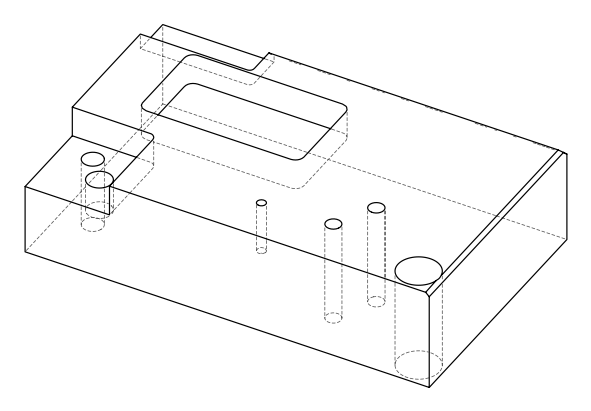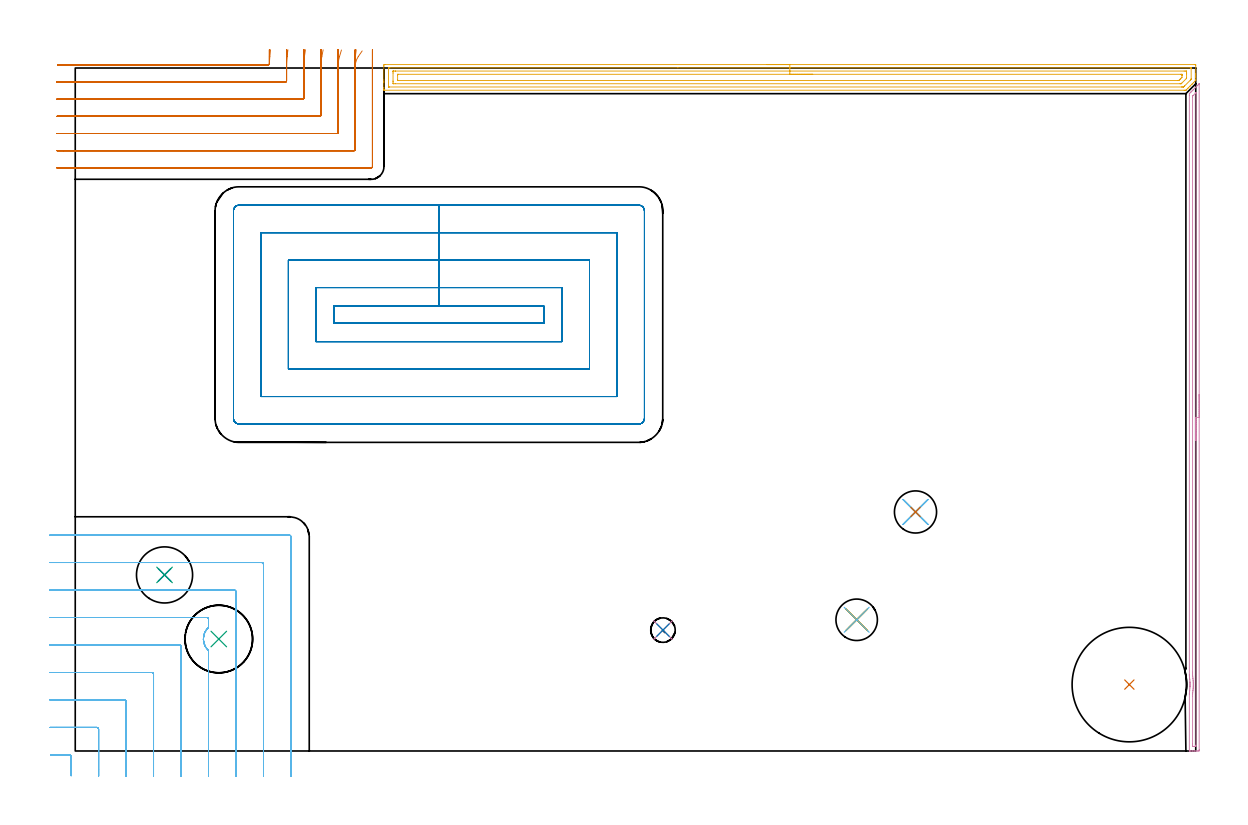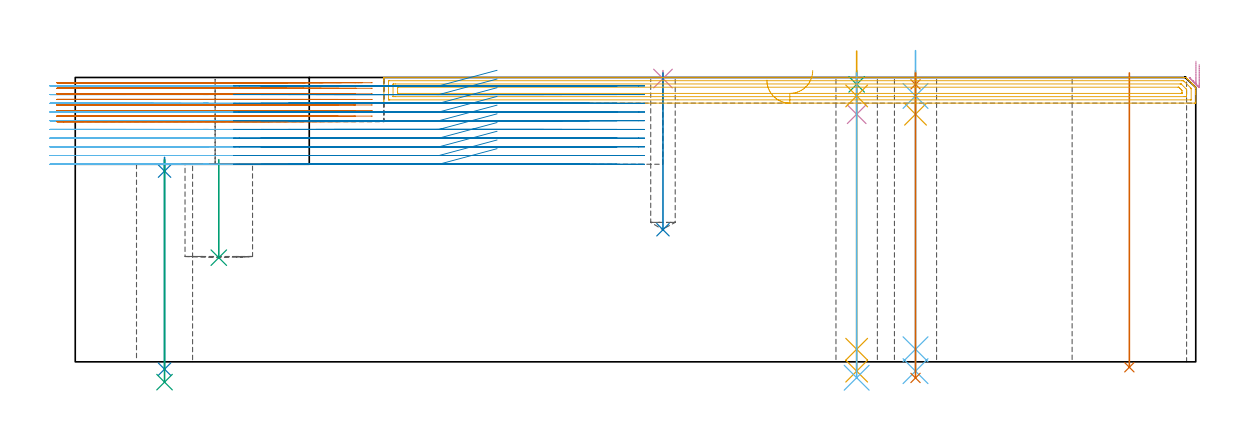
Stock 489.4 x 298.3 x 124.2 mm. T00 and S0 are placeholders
(PLAN: 20 operations, 15 tool changes, 99.9 min)
(1 SPOT_DRILL | STEP1HOLE | NXT0321_9005460120000 | 0.05 min | 183 mm3)
(2 SPOT_DRILL_1 | STEP1HOLE_1 | NXT0321_9005460120000 | 0.06 min | 4447 mm3)
(3 SPOT_DRILL_2 | STEP1HOLE_2 | NXT0321_9005460120000 | 0.05 min | 182 mm3)
(4 SPOT_DRILL_3 | STEP1POCKET | NXT0321_9005460120000 | 0.03 min | 1 mm3)
(5 DRILL_BLIND_HOLE_INTO_CENTER | STEP1HOLE | UGT0301_219 | 0.07 min | 1088 mm3)
(6 GUN_DRILL_THROUGH_HOLE | STEP1HOLE | UGT0307_008 | 0.68 min | 10486 mm3)
(7 DRILL_TO_ENLARGE_THROUGH_HOLE | STEP1HOLE | UGT0301_253 | 0.53 min | 21196 mm3)
(8 DRILL_THROUGH_HOLE_INTO_CENTER | STEP1HOLE_1 | NXT0301_065 | 0.38 min | 5807 mm3)
(9 DRILL_TO_ENLARGE_THROUGH_HOLE_1 | STEP1HOLE_1 | UGT0301_058 | 0.4 min | 48220 mm3)
(10 DRILL_BLIND_HOLE_INTO_CENTER_1 | STEP1HOLE_2 | UGT0301_219 | 0.07 min | 1079 mm3)
(11 GUN_DRILL_THROUGH_HOLE_1 | STEP1HOLE_2 | UGT0307_008 | 0.68 min | 10491 mm3)
(12 DRILL_TO_ENLARGE_THROUGH_HOLE_2 | STEP1HOLE_2 | UGT0301_250 | 0.53 min | 20131 mm3)
(13 INDEXABLE_INSERT_DRILL_THROUGH_HOLE_FROM_SOLID | STEP1HOLE_3 | NXT0302_038 | 0.52 min | 243753 mm3)
(14 DRILL_BLIND_HOLE_INTO_CENTER_2 | STEP1POCKET | UGT0301_219 | 0.28 min | 5758 mm3)
(15 INDEXABLE_INSERT_DRILL_BLIND_HOLE_FROM_SOLID | STEP1POCKET_1 | NXT0302_030 | 0.18 min | 53496 mm3)
(16 AREA_MILL | FG_CHAMFER_SURFACE | UGT0205_001 | 4.8 min | 2717 mm3)
(17 AREA_MILL_1 | FG_CHAMFER_SURFACE_1 | UGT0205_001 | 11.59 min | 22587 mm3)
(18 MILL_CORNER_NOTCH_RECTANGULAR | CORNER_NOTCH_RECTANGULAR | NXT0201_012 | Follow Part, ap 4, ae 75% | 22.95 min | 351910 mm3)
(19 MILL_CORNER_NOTCH_RECTANGULAR_1 | CORNER_NOTCH_RECTANGULAR_1 | NXT0201_013 | Follow Part, ap 2.5, ae 75% | 17.7 min | 125947 mm3)
(20 MILL_RECTANGULAR_POCKET | POCKET_RECTANGULAR_STRAIGHT | NXT0201_012 | Follow Part, ap 4, ae 75% | 38.38 min | 823324 mm3)
(TOOL NXT0321_9005460120000 | NC Spot Drill, 142deg, 12mm, Carbide, Uncoated | D12 PA142 FL30 Z2)
(TOOL UGT0301_219 | Twist Drill 10.7 mm | D10.7 PA118 FL90 Z2)
(TOOL UGT0307_008 | Gun Drill 11 mm | D11 PA130 FL24 Z1)
(TOOL UGT0301_253 | Twist Drill 18.4 mm | D18.4 PA118 FL135 Z2)
(TOOL NXT0301_065 | Carbide Drill 9.4mm [860.1-0940-075A1-MM 2214] | D9.4 PA140 FL98 Z2)
(TOOL UGT0301_058 | Twist Drill 24.5 mm | D24.5 PA118 FL160 Z2)
(TOOL UGT0301_250 | Twist Drill 18.1 mm | D18.1 PA118 FL135 Z2)
(TOOL NXT0302_038 | Index. Insert Drill 50mm [880-D5000L50-04] | D50 PA176 FL200 Z2)
(TOOL NXT0302_030 | Index. Insert Drill 29.5mm [880-D2950L32-03] | D29.5 PA176 FL89 Z2)
(TOOL UGT0205_001 | Chamfer Mill 20 x 3 x 45 deg. | D20 FL50 Z2)
(TOOL NXT0201_012 | ENDMILL 16mm [2P460-1600-NA 1630] | D16 FL38 Z6)
(TOOL NXT0201_013 | ENDMILL 10mm | D10 FL30 Z4)
(OP 1 SPOT_DRILL)
G17 G21 G94 G90
T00 M6
G54
G17 G0 G90 X367. Y104.4 S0 M3
G43 Z134.2 H0
G94 G81 G98 Z121.2 F250. R127.2
G80
M5
M2
(OP 2 SPOT_DRILL_1)
G17 G21 G94 G90
T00 M6
G54
G17 G0 G90 X39. Y76.9 S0 M3
G43 Z134.2 H0
G94 G81 G98 Z83.3 F250. R89.3
G80
M5
M2
(OP 3 SPOT_DRILL_2)
G17 G21 G94 G90
T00 M6
G54
G17 G0 G90 X341.3 Y57.3 S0 M3
G43 Z134.2 H0
G94 G81 G98 Z121.2 F250. R127.2
G80
M5
M2
(OP 4 SPOT_DRILL_3)
G17 G21 G94 G90
T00 M6
G54
G17 G0 G90 X256.7 Y52.8 S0 M3
G43 Z134.2 H0
G94 G81 G98 Z123.739 F250. R127.2
G80
M5
M2
(OP 5 DRILL_BLIND_HOLE_INTO_CENTER)
G17 G21 G94 G90
T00 M6
G54
G17 G0 G90 X367. Y104.4 S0 M3
G43 Z134.2 H0
G94 G81 G98 Z108.15 F250. R126.2
G80
M5
M2
(OP 6 GUN_DRILL_THROUGH_HOLE)
G17 G21 G94 G90
T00 M6
G54
G17 G0 G90 X367. Y104.4 M8
G43 Z135.93 H0
S716 M3
G94 G1 Z116.135 F125. M26
G4 X.084
Z5.5 F250.
G4 X.084
Z-4.065 F125.
G4 X.084
M5
M9
G0 Z135.93
M2
(OP 7 DRILL_TO_ENLARGE_THROUGH_HOLE)
G17 G21 G94 G90
T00 M6
G54
G17 G0 G90 X367. Y104.4 S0 M3
G43 Z134.2 H0
G94 G73 G98 Z-7.028 F250. Q16.403 R126.2
G80
M5
M2
(OP 8 DRILL_THROUGH_HOLE_INTO_CENTER)
G17 G21 G94 G90
T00 M6
G54
G17 G0 G90 X39. Y76.9 S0 M3
G43 Z134.2 H1
G94 G73 G98 Z-3.211 F250. Q8.951 R88.3
G80
M5
M2
(OP 9 DRILL_TO_ENLARGE_THROUGH_HOLE_1)
G17 G21 G94 G90
T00 M6
G54
G17 G0 G90 X39. Y76.9 S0 M3
G43 Z134.2 H0
G94 G73 G98 Z-8.861 F250. Q23.79 R88.3
G80
M5
M2
(OP 10 DRILL_BLIND_HOLE_INTO_CENTER_1)
G17 G21 G94 G90
T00 M6
G54
G17 G0 G90 X341.3 Y57.3 S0 M3
G43 Z134.2 H0
G94 G81 G98 Z108.15 F250. R126.2
G80
M5
M2
(OP 11 GUN_DRILL_THROUGH_HOLE_1)
G17 G21 G94 G90
T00 M6
G54
G17 G0 G90 X341.3 Y57.3 M8
G43 Z135.739 H0
S716 M3
G94 G1 Z116.135 F125. M26
G4 X.084
Z5.5 F250.
G4 X.084
Z-4.065 F125.
G4 X.084
M5
M9
G0 Z135.739
M2
(OP 12 DRILL_TO_ENLARGE_THROUGH_HOLE_2)
G17 G21 G94 G90
T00 M6
G54
G17 G0 G90 X341.3 Y57.3 S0 M3
G43 Z134.2 H0
G94 G73 G98 Z-6.938 F250. Q16.392 R126.2
G80
M5
M2
(OP 13 INDEXABLE_INSERT_DRILL_THROUGH_HOLE_FROM_SOLID)
G17 G21 G94 G90
T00 M6
G54
G17 G0 G90 X460.4 Y29. S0 M3
G43 Z134.2 H1
G94 G81 G98 Z-2.373 F250. R126.2
G80
M5
M2
(OP 14 DRILL_BLIND_HOLE_INTO_CENTER_2)
G17 G21 G94 G90
T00 M6
G54
G17 G0 G90 X256.7 Y52.8 S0 M3
G43 Z134.2 H0
G94 G81 G98 Z57.7 F250. R126.2
G80
M5
M2
(OP 15 INDEXABLE_INSERT_DRILL_BLIND_HOLE_FROM_SOLID)
G17 G21 G94 G90
T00 M6
G54
G17 G0 G90 X62.7 Y48.9 S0 M3
G43 Z134.2 H1
G94 G81 G98 Z45.5 F250. R88.3
G80
M5
M2
(OP 16 AREA_MILL)
G17 G21 G94 G90
T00 M6
G54
G17 G0 G90 X490.9 Y155.7 S1061 M3
G43 Z134.2 H0
Z129.9
G94 G1 Y155.662 Z129.028 F250.
Y155.548 Z128.163
Y155.359 Z127.312
Y155.097 Z126.48
Y154.763 Z125.674
Y154.36 Z124.9
Y153.892 Z124.164
Y153.361 Z123.472
Y152.771 Z122.829
Y152.128 Z122.24
Y151.436 Z121.708
Y150.7 Z121.24
Y149.926 Z120.837
Y149.12 Z120.503
Y148.288 Z120.241
Y147.437 Z120.052
Y146.572 Z119.938
Y145.7 Z119.9
X490.899 Y0.611 Z119.901
X490.896 Y0.213
X490.891 Y0.01 Z119.904
X490.505 Y0. Z120.29
X490.228 Z120.567
X489.627 Z121.167
X489.074 Z121.723
X488.75 Z122.046
X488.196 Z122.6
X487.873 Z122.922
X487.226 Z123.574
X486.891 Z123.908
X486.744 Y0.002 Z124.049
X486.602 Y0.01 Z124.188
X486.6 Y0.165 Z124.2
X486.609 Y24.92 Z124.189
X486.616 Y25.13 Z124.179
X486.626 Y25.285 Z124.169
X486.627 Y25.295
X486.663 Y25.611 Z124.131
X486.672 Y25.687 Z124.123
X486.731 Y26.205 Z124.067
X486.763 Y26.504 Z124.031
X486.772 Y26.58 Z124.024
X486.843 Y27.472 Z123.952
X486.865 Y27.954 Z123.932
X486.875 Y28.201 Z123.92
X486.878 Y28.29 Z123.914
X486.882 Y28.364 Z123.913
X486.885 Y28.672 Z123.908
X486.888 Y29.059 Z123.902
X486.892 Y29.256
X486.886 Y29.703 Z123.91
X486.885 Y29.718 Z123.911
X486.869 Y30.075 Z123.922
X486.866 Y30.149 Z123.926
X486.805 Y31.041 Z123.988
X486.776 Y31.344 Z124.019
X486.724 Y31.861 Z124.07
X486.717 Y31.933 Z124.078
X486.665 Y32.353 Z124.133
X486.605 Y32.826 Z124.192
X486.604 Y32.881 Z124.193
X486.602 Y33.324 Z124.197
X486.6 Y286.325 Z124.2
X486.605 Y287.102 Z124.191
X486.717 Y287.218 Z124.079
X486.995 Y287.495 Z123.805
X487.057 Y287.557 Z123.743
X487.312 Y287.813 Z123.486
X487.434 Y287.936 Z123.362
X487.773 Y288.274 Z123.026
X487.982 Y288.483 Z122.817
X488.205 Y288.706 Z122.593
X488.311 Y288.813 Z122.485
X488.75 Y289.25 Z122.049
X489.189 Y289.691 Z121.607
X489.396 Y289.896 Z121.404
X489.442 Y289.942 Z121.358
X490.066 Y290.568 Z120.73
X490.276 Y290.776 Z120.524
X490.885 Y291.384 Z119.913
X490.895 Y291.386 Z119.903
X490.899 Y291.384 Z119.899
X490.9 Y145.7 Z119.9
X489.486 Z121.314
X489.485 Y2.542 Z121.315
X489.484 Y2.397 Z121.316
X489.479 Y2.032 Z121.321
X489.131 Y2.009 Z121.669
X488.75 Y2.004 Z122.05
X488.262 Y2.001 Z122.538
X488.085 Y2.003 Z122.715
X488.055 Y2.005 Z122.745
X488.028 Y2.009 Z122.772
X488.022 Y2.046 Z122.778
X488.017 Y2.25 Z122.783
X488.016 Y2.397 Z122.784
X488.015 Y3.144 Z122.785
X488.024 Y23.825 Z122.776
X488.027 Y24.561 Z122.773
X488.031 Y24.718 Z122.769
X488.044 Y25.08 Z122.756
X488.076 Y25.404 Z122.724
X488.159 Y26.212 Z122.641
X488.186 Y26.504 Z122.614
X488.228 Y27.035 Z122.572
X488.252 Y27.397 Z122.548
X488.275 Y27.88 Z122.525
X488.291 Y28.29 Z122.509
X488.299 Y28.748 Z122.501
X488.302 Y29.182 Z122.498
X488.296 Y29.644 Z122.504
X488.283 Y30.075 Z122.517
X488.256 Y30.578 Z122.544
X488.228 Y30.968 Z122.572
X488.182 Y31.547 Z122.618
X488.151 Y31.861 Z122.649
X488.079 Y32.544 Z122.721
X488.058 Y32.754 Z122.742
X488.024 Y33.128 Z122.776
X488.018 Y33.498 Z122.782
Y33.647
X488.017 Y34.393 Z122.783
X488.015 Y285.432 Z122.785
X488.019 Y285.806 Z122.781
X488.021 Y285.992 Z122.779
X488.032 Y286.071 Z122.768
X488.076 Y286.118 Z122.724
X488.276 Y286.325 Z122.524
X489.264 Y287.314 Z121.536
X489.4 Y287.449 Z121.4
X489.475 Y287.519 Z121.325
X489.479 Y287.52 Z121.321
X489.48 Y287.516 Z121.32
X489.483 Y287.466 Z121.317
X489.485 Y287.362 Z121.315
X489.486 Y145.7 Z121.314
Y144.829 Z121.352
Y143.964 Z121.466
Y143.112 Z121.655
Y142.28 Z121.917
Y141.474 Z122.251
Y140.7 Z122.654
Y139.964 Z123.123
Y139.272 Z123.654
Y138.629 Z124.243
Y138.04 Z124.886
Y137.509 Z125.578
Y137.04 Z126.314
Y136.637 Z127.088
Y136.303 Z127.894
Y136.041 Z128.726
Y135.852 Z129.578
Y135.738 Z130.443
Y135.7 Z131.314
G0 Z134.2
M5
M2
(OP 17 AREA_MILL_1)
G17 G21 G94 G90
T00 M6
G54
G17 G0 G90 X302.1 Y299.8 S1061 M3
G43 Z134.2 H0
Z123.
G94 G1 X302.138 Z122.128 F250.
X302.252 Z121.264
X302.441 Z120.412
X302.703 Z119.58
X303.037 Z118.774
X303.44 Z118.
X303.909 Z117.264
X304.44 Z116.572
X305.029 Z115.929
X305.672 Z115.34
X306.364 Z114.808
X307.1 Z114.34
X307.874 Z113.937
X308.68 Z113.603
X309.512 Z113.341
X310.364 Z113.152
X311.228 Z113.038
X312.1 Z113.
X488.795
X489.153 Y299.797 Z113.001
X489.39 Y299.793 Z113.004
X489.4 Y299.447 Z113.35
Y295.949 Z116.845
Y295.385 Z117.412
Y295.074 Z117.722
Y294.511 Z118.285
Y294.2 Z118.595
Y293.354 Z119.445
Y293.34 Z119.459
Y292.903 Z119.897
X489.39 Y292.89 Z119.91
X488.953 Y292.451 Z120.346
X488.463 Y291.963 Z120.837
X488.078 Y291.577 Z121.221
X487.903 Y291.403 Z121.397
X487.735 Y291.234 Z121.565
X487.641 Y291.139 Z121.658
X487.605 Y291.105 Z121.694
X486.909 Y290.409 Z122.391
X486.766 Y290.265 Z122.532
X486.713 Y290.212 Z122.586
X486.084 Y289.584 Z123.216
X485.892 Y289.391 Z123.406
X485.454 Y288.953 Z123.845
X485.226 Y288.724 Z124.072
X485.101 Y288.599 Z124.196
X485.096 Y288.598 Z124.197
X484.334 Y288.6 Z124.2
X134.958
X134.81 Y288.602 Z124.188
X134.802 Y288.724 Z124.068
X134.8 Y288.851 Z123.948
Y289.206 Z123.593
Y289.828 Z122.967
Y291.887 Z120.91
Y292.451 Z120.344
Y293.044 Z119.752
Y298.854 Z113.943
X134.804 Y299.447 Z113.351
X134.81 Y299.793 Z113.005
X135.047 Y299.797 Z113.001
X135.405 Y299.8 Z113.
X312.1
Y298.386 Z114.414
X487.011 Y298.385 Z114.415
X487.202 Y298.384 Z114.416
X487.353 Y298.38 Z114.42
X487.384 Y298.379 Z114.421
X487.39 Y298.361 Z114.439
X487.394 Y298.335 Z114.465
X487.399 Y298.191 Z114.609
Y293.572 Z119.228
X487.398 Y293.449 Z119.351
X487.394 Y293.387 Z119.413
X487.39 Y293.358 Z119.442
X487.365 Y293.326 Z119.474
X487.193 Y293.147 Z119.653
X487.011 Y292.96 Z119.84
X484.545 Y290.495 Z122.305
X484.333 Y290.285 Z122.515
X484.097 Y290.059 Z122.741
X484.051 Y290.021 Z122.779
X483.967 Y290.019 Z122.781
X483.792 Y290.016 Z122.784
X483.441 Y290.015 Z122.785
X483.251 Y290.014 Z122.786
X137.19 Y290.015 Z122.785
X136.998 Y290.016 Z122.784
X136.847 Y290.02 Z122.78
X136.816 Y290.021 Z122.779
X136.81 Y290.039 Z122.761
X136.806 Y290.065 Z122.735
X136.801 Y290.209 Z122.591
X136.8 Y298.079 Z114.721
X136.802 Y298.207 Z114.593
X136.806 Y298.308 Z114.492
X136.81 Y298.371 Z114.429
X136.84 Y298.379 Z114.421
X137.19 Y298.383 Z114.417
X137.381 Y298.385 Z114.415
X263.211 Y298.386 Z114.414
X312.1
Y296.972 Z115.828
X484.333 Y296.971 Z115.829
X485.076 Y296.97 Z115.83
X485.226 Y296.968 Z115.832
X485.368 Y296.965 Z115.835
X485.39 Y296.823 Z115.977
X485.396 Y296.656 Z116.144
X485.4 Y295.949 Z116.851
Y295.778 Z117.022
X485.398 Y294.032 Z118.768
X485.39 Y293.859 Z118.941
X485.375 Y293.786 Z119.014
X485.337 Y293.744 Z119.056
X485.226 Y293.626 Z119.174
X483.308 Y291.707 Z121.093
X483.175 Y291.577 Z121.223
X483.048 Y291.456 Z121.344
X483.025 Y291.436 Z121.364
X482.952 Y291.433 Z121.367
X482.851 Y291.43 Z121.37
X482.7 Y291.429 Z121.371
X482.549 Y291.428 Z121.372
X139.867 Y291.429 Z121.371
X139.124 Y291.43 Z121.37
X138.974 Y291.432 Z121.368
X138.832 Y291.435 Z121.365
X138.81 Y291.577 Z121.223
X138.804 Y291.744 Z121.056
X138.8 Y292.451 Z120.349
Y292.622 Z120.178
Y296.12 Z116.68
X138.801 Y296.823 Z115.977
X138.803 Y296.909 Z115.891
X138.808 Y296.951 Z115.849
X138.811 Y296.965 Z115.835
X138.828 Y296.967 Z115.833
X138.974 Y296.969 Z115.831
X139.716 Y296.971 Z115.829
X139.867 Y296.972 Z115.828
X312.1
Y295.557 Z117.243
X482.948
X483.27 Y295.556 Z117.244
X483.324 Y295.555 Z117.245
X483.379 Y295.551 Z117.249
X483.39 Y295.549 Z117.251
X483.393 Y295.53 Z117.27
X483.397 Y295.485 Z117.315
X483.4 Y295.115 Z117.685
Y295.074 Z117.726
X483.39 Y294.25 Z118.55
X483.343 Y294.2 Z118.6
X482.953 Y293.804 Z118.996
X482.549 Y293.397 Z119.403
X482.477 Y293.326 Z119.474
X482.069 Y292.921 Z119.879
X482.007 Y292.864 Z119.936
X481.989 Y292.85 Z119.95
X481.963 Y292.848 Z119.952
X481.902 Y292.845 Z119.955
X481.656 Y292.843 Z119.957
X141.252
X140.93 Y292.844 Z119.956
X140.876 Y292.845 Z119.955
X140.821 Y292.849 Z119.951
X140.81 Y292.851 Z119.949
X140.807 Y292.87 Z119.93
X140.804 Y292.915 Z119.885
X140.8 Y293.285 Z119.515
Y295.034 Z117.766
Y295.074 Z117.726
X140.804 Y295.492 Z117.308
X140.807 Y295.543 Z117.257
X140.81 Y295.55 Z117.25
X140.823 Y295.553 Z117.247
X140.863 Y295.555 Z117.245
X140.995 Y295.557 Z117.243
X141.159
X312.1
X312.972 Z117.281
X313.837 Z117.395
X314.688 Z117.583
X315.52 Z117.846
X316.326 Z118.18
X317.1 Z118.582
X317.836 Z119.051
X318.528 Z119.582
X319.171 Z120.172
X319.76 Z120.815
X320.292 Z121.507
X320.76 Z122.243
X321.163 Z123.016
X321.497 Z123.822
X321.759 Z124.654
X321.948 Z125.506
X322.062 Z126.371
X322.1 Z127.243
G0 Z134.2
M5
M2
(OP 18 MILL_CORNER_NOTCH_RECTANGULAR)
G17 G21 G94 G90
T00 M6
G54
G17 G0 G90 X-1.8 Y-10.795 S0 M3
G43 Z134.34 H1
Z120.536
G94 G1 Y-7.795 F250.
Y-2.493 F500.
G3 X-2.593 Y-1.7 R0.8
G1 X-7.817
X-10.817 F250.
G0 Z134.34
X10.2 Y-11.
Z120.536
G1 Y-8.
Y9.506 F500.
G3 X9.406 Y10.3 R0.8
G1 X-8.
X-11. F250.
G0 Z134.34
X22.2 Y-11.
Z120.536
G1 Y-8.
Y21.506 F500.
G3 X21.406 Y22.3 R0.8
G1 X-8.
X-11. F250.
G0 Z134.34
X34.2 Y-11.
Z120.536
G1 Y-8.
Y33.506 F500.
G3 X33.406 Y34.3 R0.8
G1 X-8.
X-11. F250.
G0 Z134.34
X46.2 Y-11.
Z120.536
G1 Y-8.
Y45.505 F500.
G3 X45.405 Y46.3 R0.8
G1 X-8.
X-11. F250.
G0 Z134.34
X58.2 Y-11.
Z120.536
G1 Y-8.
Y43.879 F500.
G2 X56.185 Y50.646 R6.76
X58.2 Y53.921 R6.755
G1 Y57.505
G3 X57.405 Y58.3 R0.8
G1 X-8.
X-11. F250.
G0 Z134.34
X70.2 Y-11.
Z120.536
G1 Y-8.
Y69.505 F500.
G3 X69.405 Y70.3 R0.8
G1 X-8.
X-11. F250.
G0 Z134.34
X82.2 Y-11.
Z120.536
G1 Y-8.
Y81.505 F500.
G3 X81.405 Y82.3 R0.8
G1 X-8.
X-11. F250.
G0 Z134.34
X94.2 Y-11.
Z120.536
G1 Y-8.
Y93.505 F500.
G3 X93.405 Y94.3 R0.8
G1 X-8.
X-11. F250.
G0 Z134.34
X-1.8 Y-10.795
Z116.732
G1 Y-7.795
Y-2.493 F500.
G3 X-2.593 Y-1.7 R0.8
G1 X-7.817
X-10.817 F250.
G0 Z134.34
X10.2 Y-11.
Z116.732
G1 Y-8.
Y9.507 F500.
G3 X9.407 Y10.3 R0.8
G1 X-8.
X-11. F250.
G0 Z134.34
X22.2 Y-11.
Z116.732
G1 Y-8.
Y21.506 F500.
G3 X21.406 Y22.3 R0.8
G1 X-8.
X-11. F250.
G0 Z134.34
X34.2 Y-11.
Z116.732
G1 Y-8.
Y33.506 F500.
G3 X33.406 Y34.3 R0.8
G1 X-8.
X-11. F250.
G0 Z134.34
X46.2 Y-11.
Z116.732
G1 Y-8.
Y45.505 F500.
G3 X45.405 Y46.3 R0.8
G1 X-8.
X-11. F250.
G0 Z134.34
X58.2 Y-11.
Z116.732
G1 Y-8.
Y43.88 F500.
G2 X56.185 Y50.646 R6.763
X58.2 Y53.921 R6.755
G1 Y57.505
G3 X57.405 Y58.3 R0.8
G1 X-8.
X-11. F250.
G0 Z134.34
X70.2 Y-11.
Z116.732
G1 Y-8.
Y69.505 F500.
G3 X69.405 Y70.3 R0.8
G1 X-8.
X-11. F250.
G0 Z134.34
X82.2 Y-11.
Z116.732
G1 Y-8.
Y81.505 F500.
G3 X81.405 Y82.3 R0.8
G1 X-8.
X-11. F250.
G0 Z134.34
X94.2 Y-11.
Z116.732
G1 Y-8.
Y93.505 F500.
G3 X93.405 Y94.3 R0.8
G1 X-8.
X-11. F250.
G0 Z134.34
X-1.8 Y-10.795
Z112.928
G1 Y-7.795
Y-2.493 F500.
G3 X-2.593 Y-1.7 R0.8
G1 X-7.817
X-10.817 F250.
G0 Z134.34
X10.2 Y-11.
Z112.928
G1 Y-8.
Y9.507 F500.
G3 X9.407 Y10.3 R0.8
G1 X-8.
X-11. F250.
G0 Z134.34
X22.2 Y-11.
Z112.928
G1 Y-8.
Y21.506 F500.
G3 X21.406 Y22.3 R0.8
G1 X-8.
X-11. F250.
G0 Z134.34
X34.2 Y-11.
Z112.928
G1 Y-8.
Y33.506 F500.
G3 X33.406 Y34.3 R0.8
G1 X-8.
X-11. F250.
G0 Z134.34
X46.2 Y-11.
Z112.928
G1 Y-8.
Y45.505 F500.
G3 X45.405 Y46.3 R0.8
G1 X-8.
X-11. F250.
G0 Z134.34
X58.2 Y-11.
Z112.928
G1 Y-8.
Y43.88 F500.
G2 X56.185 Y50.646 R6.763
X57.258 Y52.882 R6.768
X58.2 Y53.921 R6.755
G1 Y57.505
G3 X57.405 Y58.3 R0.8
G1 X-8.
X-11. F250.
G0 Z134.34
X70.2 Y-11.
Z112.928
G1 Y-8.
Y69.505 F500.
G3 X69.405 Y70.3 R0.8
G1 X-8.
X-11. F250.
G0 Z134.34
X82.2 Y-11.
Z112.928
G1 Y-8.
Y81.505 F500.
G3 X81.405 Y82.3 R0.8
G1 X-8.
X-11. F250.
G0 Z134.34
X94.2 Y-11.
Z112.928
G1 Y-8.
Y93.505 F500.
G3 X93.405 Y94.3 R0.8
G1 X-8.
X-11. F250.
G0 Z134.34
X-1.8 Y-10.795
Z109.124
G1 Y-7.795
Y-2.493 F500.
G3 X-2.593 Y-1.7 R0.8
G1 X-7.817
X-10.817 F250.
G0 Z134.34
X10.2 Y-11.
Z109.124
G1 Y-8.
Y9.507 F500.
G3 X9.407 Y10.3 R0.8
G1 X-8.
X-11. F250.
G0 Z134.34
X22.2 Y-11.
Z109.124
G1 Y-8.
Y21.506 F500.
G3 X21.406 Y22.3 R0.8
G1 X-8.
X-11. F250.
G0 Z134.34
X34.2 Y-11.
Z109.124
G1 Y-8.
Y33.506 F500.
G3 X33.406 Y34.3 R0.8
G1 X-8.
X-11. F250.
G0 Z134.34
X46.2 Y-11.
Z109.124
G1 Y-8.
Y45.505 F500.
G3 X45.405 Y46.3 R0.8
G1 X-8.
X-11. F250.
G0 Z134.34
X58.2 Y-11.
Z109.124
G1 Y-8.
Y43.879 F500.
G2 X56.185 Y50.646 R6.76
X57.846 Y53.581 R6.768
X58.2 Y53.922 R6.753
G1 Y57.505
G3 X57.405 Y58.3 R0.8
G1 X-8.
X-11. F250.
G0 Z134.34
X70.2 Y-11.
Z109.124
G1 Y-8.
Y69.505 F500.
G3 X69.405 Y70.3 R0.8
G1 X-8.
X-11. F250.
G0 Z134.34
X82.2 Y-11.
Z109.124
G1 Y-8.
Y81.505 F500.
G3 X81.405 Y82.3 R0.8
G1 X-8.
X-11. F250.
G0 Z134.34
X94.2 Y-11.
Z109.124
G1 Y-8.
Y93.505 F500.
G3 X93.405 Y94.3 R0.8
G1 X-8.
X-11. F250.
G0 Z134.34
X-1.8 Y-10.795
Z105.32
G1 Y-7.795
Y-2.493 F500.
G3 X-2.593 Y-1.7 R0.8
G1 X-7.817
X-10.817 F250.
G0 Z134.34
X10.2 Y-11.
Z105.32
G1 Y-8.
Y9.507 F500.
G3 X9.407 Y10.3 R0.8
G1 X-8.
X-11. F250.
G0 Z134.34
X22.2 Y-11.
Z105.32
G1 Y-8.
Y21.506 F500.
G3 X21.406 Y22.3 R0.8
G1 X-8.
X-11. F250.
G0 Z134.34
X34.2 Y-11.
Z105.32
G1 Y-8.
Y33.506 F500.
G3 X33.406 Y34.3 R0.8
G1 X-8.
X-11. F250.
G0 Z134.34
X46.2 Y-11.
Z105.32
G1 Y-8.
Y45.505 F500.
G3 X45.405 Y46.3 R0.8
G1 X-8.
X-11. F250.
G0 Z134.34
X58.2 Y-11.
Z105.32
G1 Y-8.
Y43.879 F500.
G2 X56.185 Y50.646 R6.761
X58.2 Y53.921 R6.755
G1 Y57.505
G3 X57.405 Y58.3 R0.8
G1 X-8.
X-11. F250.
G0 Z134.34
X70.2 Y-11.
Z105.32
G1 Y-8.
Y69.505 F500.
G3 X69.405 Y70.3 R0.8
G1 X-8.
X-11. F250.
G0 Z134.34
X82.2 Y-11.
Z105.32
G1 Y-8.
Y81.505 F500.
G3 X81.405 Y82.3 R0.8
G1 X-8.
X-11. F250.
G0 Z134.34
X94.2 Y-11.
Z105.32
G1 Y-8.
Y93.505 F500.
G3 X93.405 Y94.3 R0.8
G1 X-8.
X-11. F250.
G0 Z134.34
X-1.8 Y-10.795
Z101.516
G1 Y-7.795
Y-2.493 F500.
G3 X-2.593 Y-1.7 R0.8
G1 X-7.817
X-10.817 F250.
G0 Z134.34
X10.2 Y-11.
Z101.516
G1 Y-8.
Y9.507 F500.
G3 X9.407 Y10.3 R0.8
G1 X-8.
X-11. F250.
G0 Z134.34
X22.2 Y-11.
Z101.516
G1 Y-8.
Y21.506 F500.
G3 X21.406 Y22.3 R0.8
G1 X-8.
X-11. F250.
G0 Z134.34
X34.2 Y-11.
Z101.516
G1 Y-8.
Y33.506 F500.
G3 X33.406 Y34.3 R0.8
G1 X-8.
X-11. F250.
G0 Z134.34
X46.2 Y-11.
Z101.516
G1 Y-8.
Y45.505 F500.
G3 X45.405 Y46.3 R0.8
G1 X-8.
X-11. F250.
G0 Z134.34
X58.2 Y-11.
Z101.516
G1 Y-8.
Y43.88 F500.
G2 X56.185 Y50.646 R6.763
X58.2 Y53.921 R6.755
G1 Y57.505
G3 X57.405 Y58.3 R0.8
G1 X-8.
X-11. F250.
G0 Z134.34
X70.2 Y-11.
Z101.516
G1 Y-8.
Y69.505 F500.
G3 X69.405 Y70.3 R0.8
G1 X-8.
X-11. F250.
G0 Z134.34
X82.2 Y-11.
Z101.516
G1 Y-8.
Y81.505 F500.
G3 X81.405 Y82.3 R0.8
G1 X-8.
X-11. F250.
G0 Z134.34
X94.2 Y-11.
Z101.516
G1 Y-8.
Y93.505 F500.
G3 X93.405 Y94.3 R0.8
G1 X-8.
X-11. F250.
G0 Z134.34
X-1.8 Y-10.795
Z97.712
G1 Y-7.795
Y-2.493 F500.
G3 X-2.593 Y-1.7 R0.8
G1 X-7.817
X-10.817 F250.
G0 Z134.34
X10.2 Y-11.
Z97.712
G1 Y-8.
Y9.507 F500.
G3 X9.407 Y10.3 R0.8
G1 X-8.
X-11. F250.
G0 Z134.34
X22.2 Y-11.
Z97.712
G1 Y-8.
Y21.506 F500.
G3 X21.406 Y22.3 R0.8
G1 X-8.
X-11. F250.
G0 Z134.34
X34.2 Y-11.
Z97.712
G1 Y-8.
Y33.506 F500.
G3 X33.406 Y34.3 R0.8
G1 X-8.
X-11. F250.
G0 Z134.34
X46.2 Y-11.
Z97.712
G1 Y-8.
Y45.505 F500.
G3 X45.405 Y46.3 R0.8
G1 X-8.
X-11. F250.
G0 Z134.34
X58.2 Y-11.
Z97.712
G1 Y-8.
Y43.88 F500.
G2 X56.185 Y50.646 R6.763
X57.254 Y52.877 R6.768
X58.2 Y53.921 R6.755
G1 Y57.505
G3 X57.405 Y58.3 R0.8
G1 X-8.
X-11. F250.
G0 Z134.34
X70.2 Y-11.
Z97.712
G1 Y-8.
Y69.505 F500.
G3 X69.405 Y70.3 R0.8
G1 X-8.
X-11. F250.
G0 Z134.34
X82.2 Y-11.
Z97.712
G1 Y-8.
Y81.505 F500.
G3 X81.405 Y82.3 R0.8
G1 X-8.
X-11. F250.
G0 Z134.34
X94.2 Y-11.
Z97.712
G1 Y-8.
Y93.505 F500.
G3 X93.405 Y94.3 R0.8
G1 X-8.
X-11. F250.
G0 Z134.34
X-1.8 Y-10.795
Z93.908
G1 Y-7.795
Y-2.493 F500.
G3 X-2.593 Y-1.7 R0.8
G1 X-7.817
X-10.817 F250.
G0 Z134.34
X10.2 Y-11.
Z93.908
G1 Y-8.
Y9.507 F500.
G3 X9.407 Y10.3 R0.8
G1 X-8.
X-11. F250.
G0 Z134.34
X22.2 Y-11.
Z93.908
G1 Y-8.
Y21.506 F500.
G3 X21.406 Y22.3 R0.8
G1 X-8.
X-11. F250.
G0 Z134.34
X34.2 Y-11.
Z93.908
G1 Y-8.
Y33.506 F500.
G3 X33.406 Y34.3 R0.8
G1 X-8.
X-11. F250.
G0 Z134.34
X46.2 Y-11.
Z93.908
G1 Y-8.
Y45.505 F500.
G3 X45.405 Y46.3 R0.8
G1 X-8.
X-11. F250.
G0 Z134.34
X58.2 Y-11.
Z93.908
G1 Y-8.
Y43.879 F500.
G2 X56.185 Y50.646 R6.76
X57.875 Y53.611 R6.768
X58.2 Y53.922 R6.753
G1 Y57.505
G3 X57.405 Y58.3 R0.8
G1 X-8.
X-11. F250.
G0 Z134.34
X70.2 Y-11.
Z93.908
G1 Y-8.
Y69.505 F500.
G3 X69.405 Y70.3 R0.8
G1 X-8.
X-11. F250.
G0 Z134.34
X82.2 Y-11.
Z93.908
G1 Y-8.
Y81.505 F500.
G3 X81.405 Y82.3 R0.8
G1 X-8.
X-11. F250.
G0 Z134.34
X94.2 Y-11.
Z93.908
G1 Y-8.
Y93.505 F500.
G3 X93.405 Y94.3 R0.8
G1 X-8.
X-11. F250.
G0 Z134.34
X-1.8 Y-10.795
Z90.104
G1 Y-7.795
Y-2.493 F500.
G3 X-2.593 Y-1.7 R0.8
G1 X-7.817
X-10.817 F250.
G0 Z134.34
X10.2 Y-11.
Z90.104
G1 Y-8.
Y9.507 F500.
G3 X9.407 Y10.3 R0.8
G1 X-8.
X-11. F250.
G0 Z134.34
X22.2 Y-11.
Z90.104
G1 Y-8.
Y21.506 F500.
G3 X21.406 Y22.3 R0.8
G1 X-8.
X-11. F250.
G0 Z134.34
X34.2 Y-11.
Z90.104
G1 Y-8.
Y33.506 F500.
G3 X33.406 Y34.3 R0.8
G1 X-8.
X-11. F250.
G0 Z134.34
X46.2 Y-11.
Z90.104
G1 Y-8.
Y45.505 F500.
G3 X45.405 Y46.3 R0.8
G1 X-8.
X-11. F250.
G0 Z134.34
X58.2 Y-11.
Z90.104
G1 Y-8.
Y43.879 F500.
G2 X56.185 Y50.646 R6.76
X58.2 Y53.921 R6.755
G1 Y57.505
G3 X57.405 Y58.3 R0.8
G1 X-8.
X-11. F250.
G0 Z134.34
X70.2 Y-11.
Z90.104
G1 Y-8.
Y69.505 F500.
G3 X69.405 Y70.3 R0.8
G1 X-8.
X-11. F250.
G0 Z134.34
X82.2 Y-11.
Z90.104
G1 Y-8.
Y81.505 F500.
G3 X81.405 Y82.3 R0.8
G1 X-8.
X-11. F250.
G0 Z134.34
X94.2 Y-11.
Z90.104
G1 Y-8.
Y93.505 F500.
G3 X93.405 Y94.3 R0.8
G1 X-8.
X-11. F250.
G0 Z134.34
X-1.8 Y-10.795
Z86.3
G1 Y-7.795
Y-2.493 F500.
G3 X-2.593 Y-1.7 R0.8
G1 X-7.817
X-10.817 F250.
G0 Z134.34
X10.2 Y-11.
Z86.3
G1 Y-8.
Y9.507 F500.
G3 X9.407 Y10.3 R0.8
G1 X-8.
X-11. F250.
G0 Z134.34
X22.2 Y-11.
Z86.3
G1 Y-8.
Y21.506 F500.
G3 X21.406 Y22.3 R0.8
G1 X-8.
X-11. F250.
G0 Z134.34
X34.2 Y-11.
Z86.3
G1 Y-8.
Y33.506 F500.
G3 X33.406 Y34.3 R0.8
G1 X-8.
X-11. F250.
G0 Z134.34
X46.2 Y-11.
Z86.3
G1 Y-8.
Y45.505 F500.
G3 X45.405 Y46.3 R0.8
G1 X-8.
X-11. F250.
G0 Z134.34
X58.2 Y-11.
Z86.3
G1 Y-8.
Y43.88 F500.
G2 X56.185 Y50.646 R6.763
X58.2 Y53.921 R6.755
G1 Y57.505
G3 X57.405 Y58.3 R0.8
G1 X-8.
X-11. F250.
G0 Z134.34
X70.2 Y-11.
Z86.3
G1 Y-8.
Y69.505 F500.
G3 X69.405 Y70.3 R0.8
G1 X-8.
X-11. F250.
G0 Z134.34
X82.2 Y-11.
Z86.3
G1 Y-8.
Y81.505 F500.
G3 X81.405 Y82.3 R0.8
G1 X-8.
X-11. F250.
G0 Z134.34
X94.2 Y-11.
Z86.3
G1 Y-8.
Y93.505 F500.
G3 X93.405 Y94.3 R0.8
G1 X-8.
X-11. F250.
G0 Z134.34
M5
M2
(OP 19 MILL_CORNER_NOTCH_RECTANGULAR_1)
G17 G21 G94 G90
T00 M6
G54
G17 G0 G90 X-7.8 Y299.7 S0 M3
G43 Z134.34 H0
Z121.91
G94 G1 X-4.8 F250.
X84.319 F500.
G3 X84.814 Y300.183 R0.5
G2 X85.002 Y303.3 R45.
G1 X85.285 Y306.287 F250.
G0 Z134.34
X-8. Y292.2
Z121.91
G1 X-5.
X91.805 F500.
G3 X92.3 Y292.695 R0.5
G1 Y299.046
G2 X92.542 Y303.3 R37.5
G1 X92.882 Y306.281 F250.
G0 Z134.34
X-8. Y284.7
Z121.91
G1 X-5.
X99.304 F500.
G3 X99.8 Y285.196 R0.5
G1 Y299.046
G2 X100.103 Y303.3 R30.
G1 X100.529 Y306.27 F250.
G0 Z134.34
X-8. Y277.2
Z121.91
G1 X-5.
X106.804 F500.
G3 X107.3 Y277.696 R0.5
G1 Y299.046
G2 X107.706 Y303.3 R22.5
G1 X108.273 Y306.246 F250.
G0 Z134.34
X-8. Y269.7
Z121.91
G1 X-5.
X114.304 F500.
G3 X114.8 Y270.196 R0.5
G1 Y299.046
G2 X115.416 Y303.3 R15.
G1 X116.267 Y306.177 F250.
G0 Z134.34
X-8. Y262.2
Z121.91
G1 X-5.
X121.804 F500.
G3 X122.3 Y262.696 R0.5
G1 Y299.046
G2 X123.623 Y303.3 R7.5
G1 X125.325 Y305.771 F250.
G0 Z134.34
X-8. Y254.7
Z121.91
G1 X-5.
X129.304 F500.
G3 X129.8 Y255.196 R0.5
G1 Y299.046
Y302.046 F250.
G0 Z134.34
X-7.8 Y299.7
Z119.48
G1 X-4.8
X84.305 F500.
G3 X84.8 Y300.195 R0.5
G1 Y302.404
G2 X84.809 Y303.3 R45.
G1 X84.869 Y306.299 F250.
G0 Z134.34
X-8. Y292.2
Z119.48
G1 X-5.
X91.805 F500.
G3 X92.3 Y292.695 R0.5
G1 Y302.404
G2 X92.311 Y303.3 R37.5
G1 X92.382 Y306.299 F250.
G0 Z134.34
X-8. Y284.7
Z119.48
G1 X-5.
X99.304 F500.
G3 X99.8 Y285.196 R0.5
G1 Y302.404
G2 X99.813 Y303.3 R30.
G1 X99.903 Y306.299 F250.
G0 Z134.34
X-8. Y277.2
Z119.48
G1 X-5.
X106.804 F500.
G3 X107.3 Y277.696 R0.5
G1 Y302.404
G2 X107.318 Y303.3 R22.5
G1 X107.437 Y306.298 F250.
G0 Z134.34
X-8. Y269.7
Z119.48
G1 X-5.
X114.304 F500.
G3 X114.8 Y270.196 R0.5
G1 Y302.404
G2 X114.827 Y303.3 R15.
G1 X115.006 Y306.295 F250.
G0 Z134.34
X-8. Y262.2
Z119.48
G1 X-5.
X121.804 F500.
G3 X122.3 Y262.696 R0.5
G1 Y302.404
G2 X122.354 Y303.3 R7.5
G1 X122.712 Y306.278 F250.
G0 Z134.34
X-8. Y254.7
Z119.48
G1 X-5.
X129.304 F500.
G3 X129.8 Y255.196 R0.5
G1 Y302.404
Y305.404 F250.
G0 Z134.34
X-7.8 Y299.7
Z117.05
G1 X-4.8
X84.305 F500.
G3 X84.8 Y300.195 R0.5
G1 Y303.3
X84.801 Y306.3 F250.
G0 Z134.34
X-8. Y292.2
Z117.05
G1 X-5.
X91.805 F500.
G3 X92.3 Y292.695 R0.5
G1 Y300.195
Y303.3
X92.301 Y306.3 F250.
G0 Z134.34
X-8. Y284.7
Z117.05
G1 X-5.
X99.304 F500.
G3 X99.8 Y285.196 R0.5
G1 Y292.695
Y303.3
X99.801 Y306.3 F250.
G0 Z134.34
X-8. Y277.2
Z117.05
G1 X-5.
X106.804 F500.
G3 X107.3 Y277.696 R0.5
G1 Y285.196
Y303.3
X107.302 Y306.3 F250.
G0 Z134.34
X-8. Y269.7
Z117.05
G1 X-5.
X114.304 F500.
G3 X114.8 Y270.196 R0.5
G1 Y277.696
Y303.3
X114.802 Y306.3 F250.
G0 Z134.34
X-8. Y262.2
Z117.05
G1 X-5.
X121.804 F500.
G3 X122.3 Y262.696 R0.5
G1 Y270.196
Y303.3
X122.305 Y306.3 F250.
G0 Z134.34
X-8. Y254.7
Z117.05
G1 X-5.
X129.304 F500.
G3 X129.8 Y255.196 R0.5
G1 Y303.288
Y306.288 F250.
G0 Z134.34
X-7.8 Y299.7
Z114.62
G1 X-4.8
X84.305 F500.
G3 X84.8 Y300.195 R0.5
G1 Y303.3
Y306.3 F250.
G0 Z134.34
X-8. Y292.2
Z114.62
G1 X-5.
X91.805 F500.
G3 X92.3 Y292.695 R0.5
G1 Y303.3
Y306.3 F250.
G0 Z134.34
X-8. Y284.7
Z114.62
G1 X-5.
X99.304 F500.
G3 X99.8 Y285.196 R0.5
G1 Y303.3
Y306.3 F250.
G0 Z134.34
X-8. Y277.2
Z114.62
G1 X-5.
X106.804 F500.
G3 X107.3 Y277.696 R0.5
G1 Y303.3
Y306.3 F250.
G0 Z134.34
X-8. Y269.7
Z114.62
G1 X-5.
X114.304 F500.
G3 X114.8 Y270.196 R0.5
G1 Y303.3
Y306.3 F250.
G0 Z134.34
X-8. Y262.2
Z114.62
G1 X-5.
X121.804 F500.
G3 X122.3 Y262.696 R0.5
G1 Y303.3
Y306.3 F250.
G0 Z134.34
X-8. Y254.7
Z114.62
G1 X-5.
X129.304 F500.
G3 X129.8 Y255.196 R0.5
G1 Y303.3
Y306.3 F250.
G0 Z134.34
X-7.8 Y299.7
Z112.19
G1 X-4.8
X84.305 F500.
G3 X84.8 Y300.195 R0.5
G1 Y303.3
Y306.3 F250.
G0 Z134.34
X-8. Y292.2
Z112.19
G1 X-5.
X91.805 F500.
G3 X92.3 Y292.695 R0.5
G1 Y303.3
Y306.3 F250.
G0 Z134.34
X-8. Y284.7
Z112.19
G1 X-5.
X99.304 F500.
G3 X99.8 Y285.196 R0.5
G1 Y303.3
Y306.3 F250.
G0 Z134.34
X-8. Y277.2
Z112.19
G1 X-5.
X106.804 F500.
G3 X107.3 Y277.696 R0.5
G1 Y303.3
Y306.3 F250.
G0 Z134.34
X-8. Y269.7
Z112.19
G1 X-5.
X114.304 F500.
G3 X114.8 Y270.196 R0.5
G1 Y303.3
Y306.3 F250.
G0 Z134.34
X-8. Y262.2
Z112.19
G1 X-5.
X121.804 F500.
G3 X122.3 Y262.696 R0.5
G1 Y303.3
Y306.3 F250.
G0 Z134.34
X-8. Y254.7
Z112.19
G1 X-5.
X129.304 F500.
G3 X129.8 Y255.196 R0.5
G1 Y303.3
Y306.3 F250.
G0 Z134.34
X-7.8 Y299.7
Z109.76
G1 X-4.8
X84.305 F500.
G3 X84.8 Y300.195 R0.5
G1 Y303.3
Y306.3 F250.
G0 Z134.34
X-8. Y292.2
Z109.76
G1 X-5.
X91.805 F500.
G3 X92.3 Y292.695 R0.5
G1 Y303.3
Y306.3 F250.
G0 Z134.34
X-8. Y284.7
Z109.76
G1 X-5.
X99.304 F500.
G3 X99.8 Y285.196 R0.5
G1 Y303.3
Y306.3 F250.
G0 Z134.34
X-8. Y277.2
Z109.76
G1 X-5.
X106.804 F500.
G3 X107.3 Y277.696 R0.5
G1 Y303.3
Y306.3 F250.
G0 Z134.34
X-8. Y269.7
Z109.76
G1 X-5.
X114.304 F500.
G3 X114.8 Y270.196 R0.5
G1 Y303.3
Y306.3 F250.
G0 Z134.34
X-8. Y262.2
Z109.76
G1 X-5.
X121.804 F500.
G3 X122.3 Y262.696 R0.5
G1 Y303.3
Y306.3 F250.
G0 Z134.34
X-8. Y254.7
Z109.76
G1 X-5.
X129.304 F500.
G3 X129.8 Y255.196 R0.5
G1 Y303.3
Y306.3 F250.
G0 Z134.34
X-7.8 Y299.7
Z107.33
G1 X-4.8
X84.305 F500.
G3 X84.8 Y300.195 R0.5
G1 Y303.3
Y306.3 F250.
G0 Z134.34
X-8. Y292.2
Z107.33
G1 X-5.
X91.805 F500.
G3 X92.3 Y292.695 R0.5
G1 Y303.3
Y306.3 F250.
G0 Z134.34
X-8. Y284.7
Z107.33
G1 X-5.
X99.304 F500.
G3 X99.8 Y285.196 R0.5
G1 Y303.3
Y306.3 F250.
G0 Z134.34
X-8. Y277.2
Z107.33
G1 X-5.
X106.804 F500.
G3 X107.3 Y277.696 R0.5
G1 Y303.3
Y306.3 F250.
G0 Z134.34
X-8. Y269.7
Z107.33
G1 X-5.
X114.304 F500.
G3 X114.8 Y270.196 R0.5
G1 Y303.3
Y306.3 F250.
G0 Z134.34
X-8. Y262.2
Z107.33
G1 X-5.
X121.804 F500.
G3 X122.3 Y262.696 R0.5
G1 Y303.3
Y306.3 F250.
G0 Z134.34
X-8. Y254.7
Z107.33
G1 X-5.
X129.304 F500.
G3 X129.8 Y255.196 R0.5
G1 Y303.3
Y306.3 F250.
G0 Z134.34
X-7.8 Y299.7
Z104.9
G1 X-4.8
X84.305 F500.
G3 X84.8 Y300.195 R0.5
G1 Y303.3
Y306.3 F250.
G0 Z134.34
X-8. Y292.2
Z104.9
G1 X-5.
X91.805 F500.
G3 X92.3 Y292.695 R0.5
G1 Y303.3
Y306.3 F250.
G0 Z134.34
X-8. Y284.7
Z104.9
G1 X-5.
X99.304 F500.
G3 X99.8 Y285.196 R0.5
G1 Y303.3
Y306.3 F250.
G0 Z134.34
X-8. Y277.2
Z104.9
G1 X-5.
X106.804 F500.
G3 X107.3 Y277.696 R0.5
G1 Y303.3
Y306.3 F250.
G0 Z134.34
X-8. Y269.7
Z104.9
G1 X-5.
X114.304 F500.
G3 X114.8 Y270.196 R0.5
G1 Y303.3
Y306.3 F250.
G0 Z134.34
X-8. Y262.2
Z104.9
G1 X-5.
X121.804 F500.
G3 X122.3 Y262.696 R0.5
G1 Y303.3
Y306.3 F250.
G0 Z134.34
X-8. Y254.7
Z104.9
G1 X-5.
X129.304 F500.
G3 X129.8 Y255.196 R0.5
G1 Y303.3
Y306.3 F250.
G0 Z134.34
M5
M2
(OP 20 MILL_RECTANGULAR_POCKET)
G17 G21 G94 G90
T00 M6
G54
G17 G0 G90 X184.243 Y194.4 S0 M3
G43 Z134.34 H1
Z127.34
G94 G1 X158.85 Z120.536 F250.
X113.1 F500.
Y186.8
X204.6
Y194.4
X158.85
Y202.4
X105.1
Y178.8
X212.6
Y202.4
X158.85
Y214.4
X93.1
Y166.8
X224.6
Y214.4
X158.85
Y226.4
X81.1
Y154.8
X236.6
Y226.4
X158.85
Y238.4
X71.6
G3 X69.1 Y235.9 R2.5
G1 Y145.3
G3 X71.6 Y142.8 R2.5
G1 X246.1
G3 X248.6 Y145.3 R2.5
G1 Y235.9
G3 X246.1 Y238.4 R2.5
G1 X158.85
X157.85
G0 X184.243 Y194.4 Z123.536
G1 X158.85 Z116.732 F250.
X113.1 F500.
Y186.8
X204.6
Y194.4
X158.85
Y202.4
X105.1
Y178.8
X212.6
Y202.4
X158.85
Y214.4
X93.1
Y166.8
X224.6
Y214.4
X158.85
Y226.4
X81.1
Y154.8
X236.6
Y226.4
X158.85
Y238.4
X71.6
G3 X69.1 Y235.9 R2.5
G1 Y145.3
G3 X71.6 Y142.8 R2.5
G1 X246.1
G3 X248.6 Y145.3 R2.5
G1 Y235.9
G3 X246.1 Y238.4 R2.5
G1 X158.85
X157.85
G0 X184.243 Y194.4 Z119.732
G1 X158.85 Z112.928 F250.
X113.1 F500.
Y186.8
X204.6
Y194.4
X158.85
Y202.4
X105.1
Y178.8
X212.6
Y202.4
X158.85
Y214.4
X93.1
Y166.8
X224.6
Y214.4
X158.85
Y226.4
X81.1
Y154.8
X236.6
Y226.4
X158.85
Y238.4
X71.6
G3 X69.1 Y235.9 R2.5
G1 Y145.3
G3 X71.6 Y142.8 R2.5
G1 X246.1
G3 X248.6 Y145.3 R2.5
G1 Y235.9
G3 X246.1 Y238.4 R2.5
G1 X158.85
X157.85
G0 X184.243 Y194.4 Z115.928
G1 X158.85 Z109.124 F250.
X113.1 F500.
Y186.8
X204.6
Y194.4
X158.85
Y202.4
X105.1
Y178.8
X212.6
Y202.4
X158.85
Y214.4
X93.1
Y166.8
X224.6
Y214.4
X158.85
Y226.4
X81.1
Y154.8
X236.6
Y226.4
X158.85
Y238.4
X71.6
G3 X69.1 Y235.9 R2.5
G1 Y145.3
G3 X71.6 Y142.8 R2.5
G1 X246.1
G3 X248.6 Y145.3 R2.5
G1 Y235.9
G3 X246.1 Y238.4 R2.5
G1 X158.85
X157.85
G0 X184.243 Y194.4 Z112.124
G1 X158.85 Z105.32 F250.
X113.1 F500.
Y186.8
X204.6
Y194.4
X158.85
Y202.4
X105.1
Y178.8
X212.6
Y202.4
X158.85
Y214.4
X93.1
Y166.8
X224.6
Y214.4
X158.85
Y226.4
X81.1
Y154.8
X236.6
Y226.4
X158.85
Y238.4
X71.6
G3 X69.1 Y235.9 R2.5
G1 Y145.3
G3 X71.6 Y142.8 R2.5
G1 X246.1
G3 X248.6 Y145.3 R2.5
G1 Y235.9
G3 X246.1 Y238.4 R2.5
G1 X158.85
X157.85
G0 X184.243 Y194.4 Z108.32
G1 X158.85 Z101.516 F250.
X113.1 F500.
Y186.8
X204.6
Y194.4
X158.85
Y202.4
X105.1
Y178.8
X212.6
Y202.4
X158.85
Y214.4
X93.1
Y166.8
X224.6
Y214.4
X158.85
Y226.4
X81.1
Y154.8
X236.6
Y226.4
X158.85
Y238.4
X71.6
G3 X69.1 Y235.9 R2.5
G1 Y145.3
G3 X71.6 Y142.8 R2.5
G1 X246.1
G3 X248.6 Y145.3 R2.5
G1 Y235.9
G3 X246.1 Y238.4 R2.5
G1 X158.85
X157.85
G0 X184.243 Y194.4 Z104.516
G1 X158.85 Z97.712 F250.
X113.1 F500.
Y186.8
X204.6
Y194.4
X158.85
Y202.4
X105.1
Y178.8
X212.6
Y202.4
X158.85
Y214.4
X93.1
Y166.8
X224.6
Y214.4
X158.85
Y226.4
X81.1
Y154.8
X236.6
Y226.4
X158.85
Y238.4
X71.6
G3 X69.1 Y235.9 R2.5
G1 Y145.3
G3 X71.6 Y142.8 R2.5
G1 X246.1
G3 X248.6 Y145.3 R2.5
G1 Y235.9
G3 X246.1 Y238.4 R2.5
G1 X158.85
X157.85
G0 X184.243 Y194.4 Z100.712
G1 X158.85 Z93.908 F250.
X113.1 F500.
Y186.8
X204.6
Y194.4
X158.85
Y202.4
X105.1
Y178.8
X212.6
Y202.4
X158.85
Y214.4
X93.1
Y166.8
X224.6
Y214.4
X158.85
Y226.4
X81.1
Y154.8
X236.6
Y226.4
X158.85
Y238.4
X71.6
G3 X69.1 Y235.9 R2.5
G1 Y145.3
G3 X71.6 Y142.8 R2.5
G1 X246.1
G3 X248.6 Y145.3 R2.5
G1 Y235.9
G3 X246.1 Y238.4 R2.5
G1 X158.85
X157.85
G0 X184.243 Y194.4 Z96.908
G1 X158.85 Z90.104 F250.
X113.1 F500.
Y186.8
X204.6
Y194.4
X158.85
Y202.4
X105.1
Y178.8
X212.6
Y202.4
X158.85
Y214.4
X93.1
Y166.8
X224.6
Y214.4
X158.85
Y226.4
X81.1
Y154.8
X236.6
Y226.4
X158.85
Y238.4
X71.6
G3 X69.1 Y235.9 R2.5
G1 Y145.3
G3 X71.6 Y142.8 R2.5
G1 X246.1
G3 X248.6 Y145.3 R2.5
G1 Y235.9
G3 X246.1 Y238.4 R2.5
G1 X158.85
X157.85
G0 X184.243 Y194.4 Z93.104
G1 X158.85 Z86.3 F250.
X113.1 F500.
Y186.8
X204.6
Y194.4
X158.85
Y202.4
X105.1
Y178.8
X212.6
Y202.4
X158.85
Y214.4
X93.1
Y166.8
X224.6
Y214.4
X158.85
Y226.4
X81.1
Y154.8
X236.6
Y226.4
X158.85
Y238.4
X71.6
G3 X69.1 Y235.9 R2.5
G1 Y145.3
G3 X71.6 Y142.8 R2.5
G1 X246.1
G3 X248.6 Y145.3 R2.5
G1 Y235.9
G3 X246.1 Y238.4 R2.5
G1 X158.85
X157.85
G0 Z134.34
M5
M2
